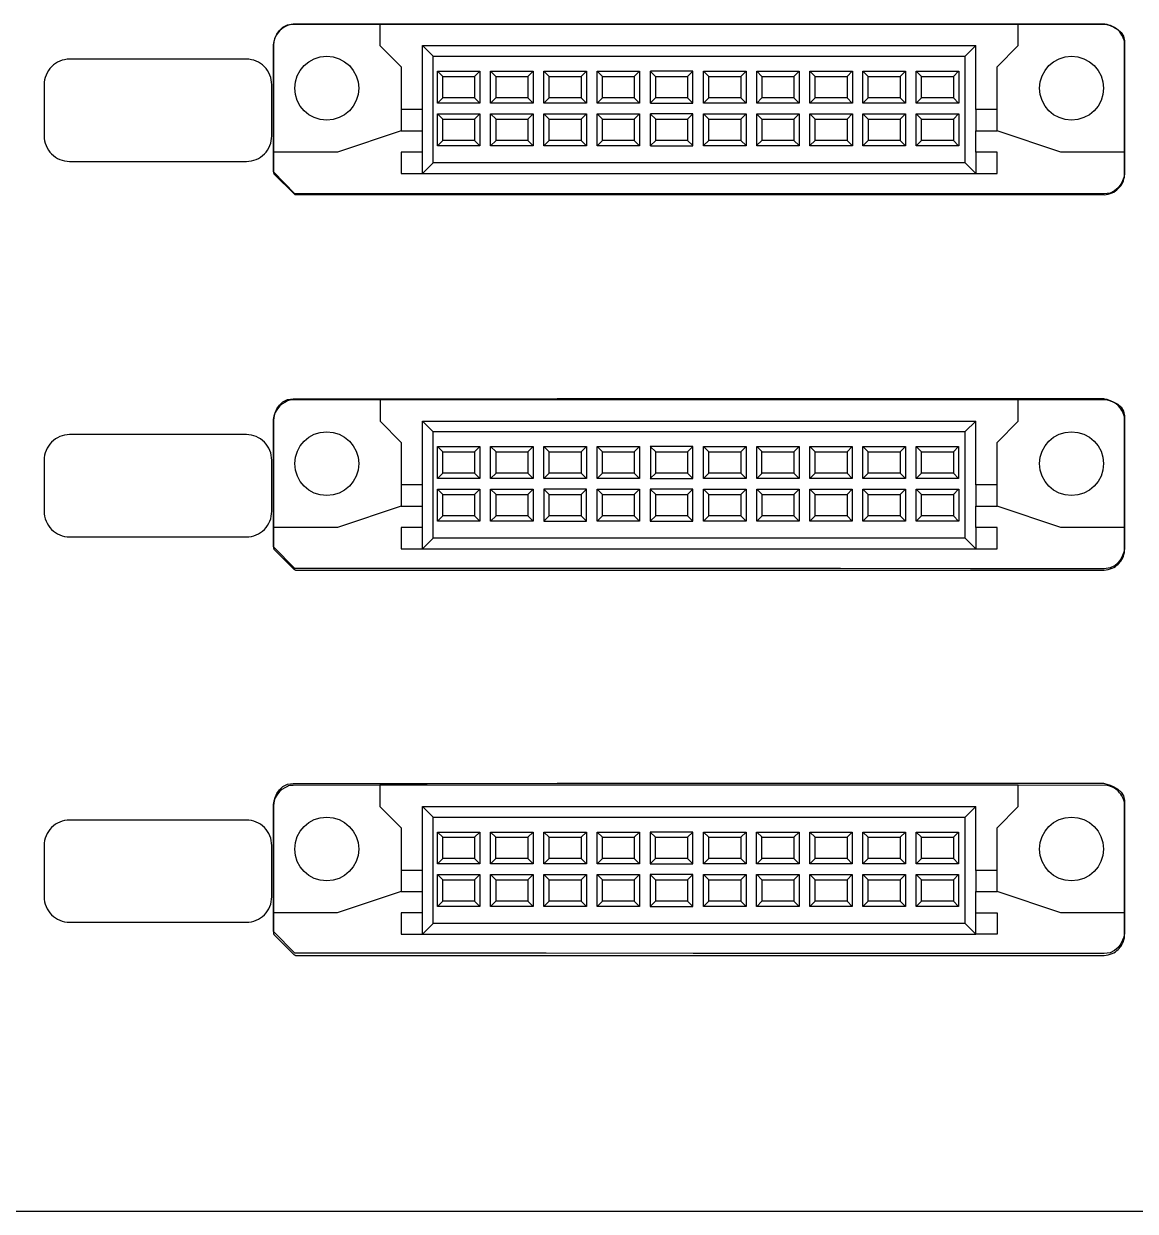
# Model space of a CAD drawing. Header units: metres. Extents: x 0 to 595, y 0 to 842.
# Drawn here: x 250.8 to 302, y 447.9 to 502.6 of the extents above; entities that cross this region are included whole.
import ezdxf

# ---------------------------------------------------------------- set-up
doc = ezdxf.new("R2010")
doc.units = ezdxf.units.M
doc.layers.add('SCHEMATICS', color=7, linetype='Continuous')

msp = doc.modelspace()

# ---------------------------------------------------------------- linework, layer by layer
at = {"layer": 'SCHEMATICS', "color": 7}
for p, q in [((262.673, 502.38), (262.592, 502.309)), ((262.82, 502.469), (262.673, 502.38)), ((262.937, 502.528), (262.82, 502.469)), ((262.995, 502.549), (262.937, 502.528)), ((263.061, 502.567), (262.995, 502.549)), ((263.199, 502.579), (263.061, 502.567)), ((267.203, 502.585), (263.199, 502.579)), ((267.203, 502.585), (267.203, 501.608)), ((296.615, 502.584), (267.203, 502.584)), ((300.704, 502.575), (296.614, 502.584)), ((296.615, 501.608), (296.615, 502.584)), ((300.786, 502.554), (300.704, 502.575)), ((300.87, 502.53), (300.786, 502.554)), ((300.95, 502.496), (300.87, 502.53)), ((301.044, 502.446), (300.95, 502.496)), ((301.133, 502.388), (301.044, 502.446)), ((301.215, 502.317), (301.133, 502.388)), ((262.308, 501.781), (262.296, 501.632)), ((262.347, 501.922), (262.308, 501.781)), ((262.377, 502.004), (262.347, 501.922)), ((262.422, 502.084), (262.377, 502.004)), ((262.521, 502.226), (262.422, 502.084)), ((262.592, 502.309), (262.521, 502.226)), ((301.287, 502.241), (301.215, 502.317)), ((301.344, 502.17), (301.287, 502.241)), ((301.389, 502.094), (301.344, 502.17)), ((301.451, 501.968), (301.389, 502.094)), ((301.491, 501.854), (301.451, 501.968)), ((301.505, 501.792), (301.491, 501.854)), ((301.512, 501.731), (301.505, 501.792)), ((262.296, 501.632), (262.296, 496.702)), ((262.301, 495.786), (262.301, 501.663)), ((267.203, 501.608), (268.18, 500.627)), ((269.162, 498.662), (269.162, 501.607)), ((269.654, 501.115), (269.162, 501.607)), ((269.163, 501.607), (294.655, 501.607)), ((294.165, 501.115), (294.656, 501.607)), ((294.655, 498.662), (294.655, 501.607)), ((295.635, 500.627), (296.615, 501.608)), ((301.515, 496.701), (301.512, 501.731)), ((261.044, 500.983), (252.902, 500.983)), ((269.654, 496.21), (269.654, 501.115)), ((269.655, 501.115), (294.165, 501.115)), ((294.165, 496.21), (294.165, 501.115)), ((268.18, 500.627), (268.18, 498.664)), ((270.092, 500.186), (269.846, 500.429)), ((270.094, 500.184), (271.564, 500.184)), ((270.094, 499.203), (270.094, 500.184)), ((271.562, 500.186), (271.808, 500.429)), ((271.564, 500.184), (271.564, 499.203)), ((272.547, 500.186), (272.298, 500.429)), ((272.549, 500.184), (274.015, 500.184)), ((272.549, 499.203), (272.549, 500.184)), ((274.013, 500.186), (274.262, 500.429)), ((274.015, 500.184), (274.015, 499.203)), ((274.997, 500.186), (274.752, 500.429)), ((274.999, 500.184), (276.469, 500.184)), ((274.999, 499.203), (274.999, 500.184)), ((276.467, 500.186), (276.712, 500.429)), ((276.469, 500.184), (276.469, 499.203)), ((277.448, 500.186), (277.205, 500.429)), ((277.45, 500.184), (278.92, 500.184)), ((277.45, 499.203), (277.45, 500.184)), ((278.918, 500.186), (279.164, 500.429)), ((278.92, 500.184), (278.92, 499.203)), ((279.904, 500.186), (279.656, 500.429)), ((279.659, 500.427), (279.659, 498.957)), ((281.622, 500.427), (279.66, 500.427)), ((279.906, 500.184), (281.375, 500.184)), ((279.906, 499.203), (279.906, 500.184)), ((281.372, 500.188), (281.618, 500.431)), ((281.375, 500.184), (281.375, 499.203)), ((281.622, 498.957), (281.622, 500.427)), ((282.351, 500.188), (282.109, 500.431)), ((282.352, 500.184), (283.827, 500.184)), ((282.352, 499.203), (282.352, 500.184)), ((283.825, 500.188), (284.071, 500.431)), ((283.827, 500.184), (283.827, 499.203)), ((284.805, 500.188), (284.56, 500.431)), ((284.806, 500.184), (286.27, 500.184)), ((284.806, 499.203), (284.806, 500.184)), ((286.269, 500.188), (286.518, 500.431)), ((286.27, 500.184), (286.27, 499.203)), ((287.254, 500.188), (287.006, 500.431)), ((287.254, 500.184), (288.726, 500.184)), ((287.254, 499.203), (287.254, 500.184)), ((288.725, 500.188), (288.965, 500.431)), ((288.726, 500.184), (288.726, 499.203)), ((289.702, 500.185), (289.456, 500.428)), ((289.702, 500.184), (291.169, 500.184)), ((289.702, 499.203), (289.702, 500.184)), ((291.169, 500.185), (291.415, 500.428)), ((291.169, 500.184), (291.169, 499.203)), ((292.15, 500.184), (291.905, 500.427)), ((292.15, 500.184), (293.623, 500.184)), ((292.15, 499.203), (292.15, 500.184)), ((293.623, 500.184), (293.866, 500.427)), ((293.623, 500.184), (293.623, 499.203)), ((295.635, 498.663), (295.635, 500.627)), ((251.726, 499.806), (251.726, 497.451)), ((262.217, 497.451), (262.217, 499.806)), ((269.846, 498.959), (270.092, 499.205)), ((271.564, 499.203), (270.094, 499.203)), ((271.562, 499.205), (271.808, 498.959)), ((272.298, 498.959), (272.547, 499.205)), ((274.015, 499.203), (272.549, 499.203)), ((274.013, 499.205), (274.262, 498.959)), ((274.752, 498.959), (274.997, 499.205)), ((276.469, 499.203), (274.999, 499.203)), ((276.467, 499.205), (276.712, 498.959)), ((277.205, 498.959), (277.448, 499.205)), ((278.92, 499.203), (277.45, 499.203)), ((278.918, 499.205), (279.164, 498.959)), ((279.656, 498.959), (279.904, 499.205)), ((281.375, 499.203), (279.906, 499.203)), ((281.372, 499.207), (281.618, 498.961)), ((282.109, 498.961), (282.351, 499.207)), ((283.827, 499.203), (282.352, 499.203)), ((283.825, 499.207), (284.071, 498.961)), ((284.56, 498.961), (284.805, 499.207)), ((286.27, 499.203), (284.806, 499.203)), ((286.269, 499.207), (286.518, 498.961)), ((287.006, 498.961), (287.254, 499.207)), ((288.726, 499.203), (287.254, 499.203)), ((288.725, 499.207), (288.965, 498.961)), ((289.456, 498.958), (289.702, 499.204)), ((291.169, 499.203), (289.702, 499.203)), ((291.169, 499.204), (291.415, 498.958)), ((291.905, 498.957), (292.15, 499.203)), ((293.623, 499.203), (292.15, 499.203)), ((293.623, 499.203), (293.866, 498.957)), ((279.66, 498.957), (281.622, 498.957)), ((270.092, 498.222), (269.846, 498.468)), ((270.094, 498.22), (271.564, 498.22)), ((270.094, 497.239), (270.094, 498.22)), ((271.563, 498.221), (271.809, 498.467)), ((271.564, 498.22), (271.564, 497.239)), ((272.549, 498.221), (272.3, 498.467)), ((272.55, 498.22), (274.016, 498.22)), ((272.55, 497.239), (272.55, 498.22)), ((274.015, 498.221), (274.264, 498.467)), ((274.016, 498.22), (274.016, 497.239)), ((274.999, 498.221), (274.754, 498.467)), ((275, 498.22), (276.47, 498.22)), ((275, 497.239), (275, 498.22)), ((276.469, 498.221), (276.714, 498.467)), ((276.47, 498.22), (276.47, 497.239)), ((277.45, 498.221), (277.207, 498.467)), ((277.451, 498.22), (278.921, 498.22)), ((277.451, 497.239), (277.451, 498.22)), ((278.92, 498.221), (279.166, 498.467)), ((278.921, 498.22), (278.921, 497.239)), ((279.906, 498.221), (279.658, 498.467)), ((279.658, 498.466), (279.658, 496.996)), ((281.622, 498.466), (279.66, 498.466)), ((279.906, 498.22), (281.375, 498.22)), ((279.907, 497.239), (279.907, 498.22)), ((281.372, 498.224), (281.618, 498.47)), ((281.375, 498.22), (281.375, 497.239)), ((281.622, 496.996), (281.622, 498.466)), ((282.35, 498.224), (282.108, 498.47)), ((282.353, 498.22), (283.828, 498.22)), ((282.353, 497.239), (282.353, 498.22)), ((283.824, 498.224), (284.07, 498.47)), ((283.828, 498.22), (283.828, 497.239)), ((284.804, 498.224), (284.559, 498.47)), ((284.808, 498.22), (286.272, 498.22)), ((284.808, 497.239), (284.808, 498.22)), ((286.268, 498.224), (286.517, 498.47)), ((286.272, 498.22), (286.272, 497.239)), ((287.252, 498.224), (287.004, 498.47)), ((287.256, 498.22), (288.728, 498.22)), ((287.256, 497.239), (287.256, 498.22)), ((288.723, 498.224), (288.963, 498.47)), ((288.728, 498.22), (288.728, 497.239)), ((289.702, 498.221), (289.456, 498.467)), ((289.705, 498.22), (291.172, 498.22)), ((289.705, 497.239), (289.705, 498.22)), ((291.169, 498.221), (291.415, 498.467)), ((291.172, 498.22), (291.172, 497.239)), ((292.15, 498.221), (291.905, 498.467)), ((292.153, 498.22), (293.626, 498.22)), ((292.153, 497.239), (292.153, 498.22)), ((293.623, 498.221), (293.866, 498.467)), ((293.626, 498.22), (293.626, 497.239)), ((268.18, 497.683), (265.238, 496.702)), ((269.162, 496.7), (269.162, 497.681)), ((294.655, 496.7), (294.655, 497.681)), ((298.578, 496.701), (295.635, 497.682)), ((269.846, 496.998), (270.092, 497.241)), ((271.564, 497.239), (270.094, 497.239)), ((271.563, 497.24), (271.809, 496.997)), ((272.3, 496.997), (272.549, 497.24)), ((274.016, 497.239), (272.55, 497.239)), ((274.015, 497.24), (274.264, 496.997)), ((274.754, 496.997), (274.999, 497.24)), ((276.47, 497.239), (275, 497.239)), ((276.469, 497.24), (276.714, 496.997)), ((277.207, 496.997), (277.45, 497.24)), ((278.921, 497.239), (277.451, 497.239)), ((278.92, 497.24), (279.166, 496.997)), ((279.658, 496.997), (279.906, 497.24)), ((279.66, 496.996), (281.622, 496.996)), ((281.375, 497.239), (279.906, 497.239)), ((281.372, 497.243), (281.618, 497)), ((282.108, 497), (282.35, 497.243)), ((283.828, 497.239), (282.353, 497.239)), ((283.824, 497.243), (284.07, 497)), ((284.559, 497), (284.804, 497.243)), ((286.272, 497.239), (284.808, 497.239)), ((286.268, 497.243), (286.517, 497)), ((287.004, 497), (287.252, 497.243)), ((288.728, 497.239), (287.256, 497.239)), ((288.723, 497.243), (288.963, 497)), ((289.456, 496.997), (289.702, 497.24)), ((291.172, 497.239), (289.705, 497.239)), ((291.169, 497.24), (291.415, 496.997)), ((291.905, 496.997), (292.15, 497.24)), ((293.626, 497.239), (292.153, 497.239)), ((293.623, 497.24), (293.866, 496.997)), ((265.238, 496.702), (262.297, 496.702)), ((262.297, 496.702), (262.3, 495.758)), ((301.515, 496.701), (298.578, 496.701)), ((301.512, 495.64), (301.515, 496.701)), ((252.902, 496.273), (261.044, 496.273)), ((262.3, 495.758), (262.303, 495.737)), ((263.275, 494.784), (262.301, 495.786)), ((269.654, 496.21), (269.162, 495.721)), ((294.165, 496.21), (269.655, 496.21)), ((294.165, 496.21), (294.656, 495.721)), ((262.303, 495.737), (262.306, 495.728)), ((262.306, 495.728), (262.306, 495.722)), ((262.306, 495.722), (262.316, 495.706)), ((262.316, 495.706), (262.354, 495.661)), ((262.353, 495.66), (263.229, 494.787)), ((269.163, 495.721), (294.655, 495.721)), ((301.34, 495.148), (301.385, 495.223)), ((301.385, 495.223), (301.425, 495.297)), ((301.425, 495.297), (301.46, 495.379)), ((301.46, 495.379), (301.485, 495.463)), ((301.485, 495.463), (301.505, 495.549)), ((301.505, 495.549), (301.512, 495.64)), ((263.229, 494.787), (263.259, 494.767)), ((263.259, 494.767), (263.274, 494.755)), ((263.274, 494.755), (263.292, 494.749)), ((263.292, 494.749), (263.31, 494.743)), ((263.31, 494.743), (263.328, 494.743)), ((263.328, 494.743), (300.569, 494.74)), ((300.569, 494.74), (300.762, 494.767)), ((300.762, 494.767), (300.851, 494.79)), ((300.851, 494.79), (300.941, 494.826)), ((300.941, 494.826), (301.016, 494.863)), ((301.016, 494.863), (301.091, 494.91)), ((301.091, 494.91), (301.163, 494.962)), ((301.163, 494.962), (301.224, 495.019)), ((301.224, 495.019), (301.34, 495.148)), ((262.522, 484.931), (262.423, 484.781)), ((262.593, 485.01), (262.522, 484.931)), ((262.674, 485.081), (262.593, 485.01)), ((262.821, 485.171), (262.674, 485.081)), ((262.938, 485.233), (262.821, 485.171)), ((262.996, 485.25), (262.938, 485.233)), ((263.062, 485.266), (262.996, 485.25)), ((263.2, 485.279), (263.062, 485.266)), ((267.204, 485.288), (263.2, 485.279)), ((296.615, 485.288), (267.203, 485.288)), ((267.204, 485.288), (267.204, 484.307)), ((300.704, 485.273), (296.614, 485.288)), ((296.615, 484.307), (296.615, 485.288)), ((300.786, 485.253), (300.704, 485.273)), ((300.87, 485.232), (300.786, 485.253)), ((300.95, 485.201), (300.87, 485.232)), ((301.044, 485.145), (300.95, 485.201)), ((301.133, 485.088), (301.044, 485.145)), ((301.215, 485.019), (301.133, 485.088)), ((301.287, 484.94), (301.215, 485.019)), ((301.344, 484.869), (301.287, 484.94)), ((301.389, 484.796), (301.344, 484.869)), ((262.309, 484.479), (262.297, 484.335)), ((262.297, 484.335), (262.297, 479.399)), ((262.301, 478.52), (262.301, 484.394)), ((262.348, 484.62), (262.309, 484.479)), ((262.378, 484.703), (262.348, 484.62)), ((262.423, 484.781), (262.378, 484.703)), ((267.204, 484.307), (268.181, 483.326)), ((269.162, 484.309), (294.654, 484.309)), ((269.163, 481.363), (269.163, 484.308)), ((269.655, 483.819), (269.163, 484.308)), ((294.164, 483.82), (294.655, 484.309)), ((294.654, 481.364), (294.654, 484.309)), ((295.635, 483.326), (296.615, 484.307)), ((301.451, 484.667), (301.389, 484.796)), ((301.491, 484.55), (301.451, 484.667)), ((301.505, 484.494), (301.491, 484.55)), ((301.512, 484.43), (301.505, 484.494)), ((301.515, 479.399), (301.512, 484.43)), ((269.654, 483.82), (294.164, 483.82)), ((269.655, 478.911), (269.655, 483.819)), ((294.164, 478.912), (294.164, 483.82)), ((261.044, 483.683), (252.902, 483.683)), ((268.181, 483.326), (268.181, 481.362)), ((295.635, 481.362), (295.635, 483.326)), ((270.094, 482.887), (269.848, 483.13)), ((270.095, 482.887), (271.565, 482.887)), ((270.095, 481.901), (270.095, 482.887)), ((271.564, 482.887), (271.81, 483.13)), ((271.565, 482.887), (271.565, 481.901)), ((272.549, 482.887), (272.3, 483.13)), ((272.55, 482.887), (274.016, 482.887)), ((272.55, 481.901), (272.55, 482.887)), ((274.015, 482.887), (274.264, 483.13)), ((274.016, 482.887), (274.016, 481.901)), ((274.999, 482.887), (274.754, 483.13)), ((275, 482.887), (276.47, 482.887)), ((275, 481.901), (275, 482.887)), ((276.469, 482.887), (276.714, 483.13)), ((276.47, 482.887), (276.47, 481.901)), ((277.45, 482.887), (277.207, 483.13)), ((277.451, 482.887), (278.921, 482.887)), ((277.451, 481.901), (277.451, 482.887)), ((278.92, 482.887), (279.166, 483.13)), ((278.921, 482.887), (278.921, 481.901)), ((279.906, 482.887), (279.658, 483.13)), ((281.621, 483.132), (279.659, 483.132)), ((279.66, 483.131), (279.66, 481.656)), ((279.905, 482.888), (281.374, 482.888)), ((279.907, 481.901), (279.907, 482.887)), ((281.374, 482.886), (281.62, 483.129)), ((281.374, 482.888), (281.374, 481.902)), ((281.621, 481.657), (281.621, 483.132)), ((282.353, 482.886), (282.111, 483.129)), ((282.351, 482.888), (283.826, 482.888)), ((282.351, 481.902), (282.351, 482.888)), ((283.826, 482.888), (283.826, 481.902)), ((283.827, 482.886), (284.073, 483.129)), ((284.807, 482.886), (284.562, 483.129)), ((284.805, 481.902), (284.805, 482.888)), ((284.806, 482.886), (286.27, 482.886)), ((286.269, 482.888), (286.269, 481.902)), ((286.271, 482.886), (286.52, 483.129)), ((287.256, 482.886), (287.008, 483.129)), ((287.254, 482.886), (288.726, 482.886)), ((287.254, 481.9), (287.254, 482.886)), ((288.726, 482.886), (288.726, 481.9)), ((288.727, 482.886), (288.967, 483.129)), ((289.702, 482.886), (289.456, 483.129)), ((289.702, 482.886), (291.169, 482.886)), ((289.702, 481.9), (289.702, 482.886)), ((291.169, 482.886), (291.415, 483.129)), ((291.169, 482.886), (291.169, 481.9)), ((292.15, 482.886), (291.905, 483.129)), ((292.15, 482.886), (293.623, 482.886)), ((292.15, 481.9), (292.15, 482.886)), ((293.623, 482.886), (293.866, 483.129)), ((293.623, 482.886), (293.623, 481.9)), ((251.726, 482.505), (251.726, 480.15)), ((262.217, 480.15), (262.217, 482.505)), ((269.848, 481.655), (270.094, 481.901)), ((271.565, 481.901), (270.095, 481.901)), ((271.564, 481.901), (271.81, 481.655)), ((272.3, 481.655), (272.549, 481.901)), ((274.016, 481.901), (272.55, 481.901)), ((274.015, 481.901), (274.264, 481.655)), ((274.754, 481.655), (274.999, 481.901)), ((276.47, 481.901), (275, 481.901)), ((276.469, 481.901), (276.714, 481.655)), ((277.207, 481.655), (277.45, 481.901)), ((278.921, 481.901), (277.451, 481.901)), ((278.92, 481.901), (279.166, 481.655)), ((279.658, 481.655), (279.906, 481.901)), ((279.659, 481.657), (281.621, 481.657)), ((281.374, 481.902), (279.905, 481.902)), ((281.374, 481.9), (281.62, 481.654)), ((282.111, 481.654), (282.353, 481.9)), ((283.826, 481.902), (282.351, 481.902)), ((283.827, 481.9), (284.073, 481.654)), ((284.562, 481.654), (284.807, 481.9)), ((286.269, 481.902), (284.805, 481.902)), ((286.271, 481.9), (286.52, 481.654)), ((287.008, 481.654), (287.256, 481.9)), ((288.726, 481.9), (287.254, 481.9)), ((288.727, 481.9), (288.967, 481.654)), ((289.456, 481.654), (289.702, 481.9)), ((291.169, 481.9), (289.702, 481.9)), ((291.169, 481.9), (291.415, 481.654)), ((291.905, 481.654), (292.15, 481.9)), ((293.623, 481.9), (292.15, 481.9)), ((293.623, 481.9), (293.866, 481.654)), ((270.094, 480.923), (269.848, 481.169)), ((271.564, 480.923), (271.81, 481.169)), ((272.55, 480.923), (272.301, 481.169)), ((274.016, 480.923), (274.265, 481.169)), ((275, 480.923), (274.755, 481.169)), ((276.715, 481.17), (274.756, 481.17)), ((274.756, 481.17), (274.756, 479.7)), ((276.47, 480.923), (276.715, 481.169)), ((276.715, 479.7), (276.715, 481.17)), ((277.451, 480.923), (277.208, 481.169)), ((278.921, 480.923), (279.167, 481.169)), ((279.656, 481.17), (279.656, 479.7)), ((281.621, 481.171), (279.659, 481.171)), ((279.907, 480.923), (279.659, 481.169)), ((281.374, 480.922), (281.62, 481.168)), ((281.621, 479.701), (281.621, 481.171)), ((282.352, 480.922), (282.11, 481.168)), ((283.826, 480.922), (284.072, 481.168)), ((284.806, 480.922), (284.561, 481.168)), ((286.27, 480.922), (286.519, 481.168)), ((287.254, 480.922), (287.006, 481.168)), ((288.725, 480.922), (288.965, 481.168)), ((289.702, 480.922), (289.456, 481.168)), ((291.169, 480.922), (291.415, 481.168)), ((292.15, 480.922), (291.905, 481.168)), ((293.623, 480.922), (293.866, 481.168)), ((270.095, 480.923), (271.565, 480.923)), ((270.095, 479.942), (270.095, 480.923)), ((271.565, 480.923), (271.565, 479.942)), ((272.551, 480.923), (274.017, 480.923)), ((272.551, 479.942), (272.551, 480.923)), ((274.017, 480.923), (274.017, 479.942)), ((275.001, 480.923), (276.471, 480.923)), ((275.001, 479.942), (275.001, 480.923)), ((276.471, 480.923), (276.471, 479.942)), ((277.452, 480.923), (278.922, 480.923)), ((277.452, 479.942), (277.452, 480.923)), ((278.922, 480.923), (278.922, 479.942)), ((279.905, 480.924), (281.374, 480.924)), ((279.908, 479.942), (279.908, 480.923)), ((281.374, 480.924), (281.374, 479.943)), ((282.352, 480.924), (283.827, 480.924)), ((282.352, 479.943), (282.352, 480.924)), ((283.827, 480.924), (283.827, 479.943)), ((284.807, 480.924), (286.271, 480.924)), ((284.807, 479.943), (284.807, 480.924)), ((286.271, 480.924), (286.271, 479.943)), ((287.255, 480.924), (288.727, 480.924)), ((287.255, 479.943), (287.255, 480.924)), ((288.727, 480.924), (288.727, 479.943)), ((289.704, 480.924), (291.171, 480.924)), ((289.704, 479.943), (289.704, 480.924)), ((291.171, 480.924), (291.171, 479.943)), ((292.152, 480.924), (293.625, 480.924)), ((292.152, 479.943), (292.152, 480.924)), ((293.625, 480.924), (293.625, 479.943)), ((268.181, 480.384), (265.239, 479.398)), ((269.163, 479.399), (269.163, 480.385)), ((269.848, 479.699), (270.094, 479.942)), ((271.565, 479.942), (270.095, 479.942)), ((271.564, 479.942), (271.81, 479.699)), ((272.301, 479.699), (272.55, 479.942)), ((274.017, 479.942), (272.551, 479.942)), ((274.016, 479.942), (274.265, 479.699)), ((274.755, 479.699), (275, 479.942)), ((276.471, 479.942), (275.001, 479.942)), ((276.47, 479.942), (276.715, 479.699)), ((277.208, 479.699), (277.451, 479.942)), ((278.922, 479.942), (277.452, 479.942)), ((278.921, 479.942), (279.167, 479.699)), ((279.659, 479.699), (279.907, 479.942)), ((281.374, 479.943), (279.905, 479.943)), ((281.374, 479.941), (281.62, 479.698)), ((282.11, 479.698), (282.352, 479.941)), ((283.827, 479.943), (282.352, 479.943)), ((283.826, 479.941), (284.072, 479.698)), ((284.561, 479.698), (284.806, 479.941)), ((286.271, 479.943), (284.807, 479.943)), ((286.27, 479.941), (286.519, 479.698)), ((287.006, 479.698), (287.254, 479.941)), ((288.727, 479.943), (287.255, 479.943)), ((288.725, 479.941), (288.965, 479.698)), ((289.456, 479.698), (289.702, 479.941)), ((291.171, 479.943), (289.704, 479.943)), ((291.169, 479.941), (291.415, 479.698)), ((291.905, 479.698), (292.15, 479.941)), ((293.625, 479.943), (292.152, 479.943)), ((293.623, 479.941), (293.866, 479.698)), ((294.654, 479.4), (294.654, 480.386)), ((298.578, 479.398), (295.635, 480.384)), ((265.239, 479.398), (262.298, 479.398)), ((262.298, 479.398), (262.301, 478.456)), ((274.753, 479.7), (276.712, 479.7)), ((279.659, 479.701), (281.621, 479.701)), ((301.515, 479.398), (298.578, 479.398)), ((301.512, 478.338), (301.515, 479.399)), ((252.902, 478.974), (261.044, 478.974)), ((269.655, 478.911), (269.163, 478.419)), ((294.164, 478.912), (269.654, 478.912)), ((294.164, 478.912), (294.655, 478.42)), ((263.275, 477.521), (262.301, 478.52)), ((262.301, 478.456), (262.304, 478.441)), ((262.304, 478.441), (262.307, 478.432)), ((262.307, 478.432), (262.307, 478.42)), ((262.307, 478.42), (262.317, 478.405)), ((262.317, 478.405), (262.355, 478.362)), ((262.353, 478.362), (263.229, 477.489)), ((269.162, 478.42), (294.654, 478.42)), ((301.485, 478.165), (301.505, 478.251)), ((301.505, 478.251), (301.512, 478.338)), ((301.163, 477.661), (301.224, 477.72)), ((301.224, 477.72), (301.34, 477.852)), ((301.34, 477.852), (301.385, 477.925)), ((301.385, 477.925), (301.425, 477.999)), ((301.425, 477.999), (301.46, 478.085)), ((301.46, 478.085), (301.485, 478.165)), ((263.229, 477.489), (263.259, 477.465)), ((263.259, 477.465), (263.274, 477.457)), ((263.274, 477.457), (263.292, 477.451)), ((263.292, 477.451), (263.31, 477.445)), ((263.31, 477.445), (263.328, 477.442)), ((263.328, 477.442), (300.569, 477.439)), ((300.569, 477.439), (300.762, 477.465)), ((300.762, 477.465), (300.851, 477.492)), ((300.851, 477.492), (300.941, 477.526)), ((300.941, 477.526), (301.016, 477.565)), ((301.016, 477.565), (301.091, 477.609)), ((301.091, 477.609), (301.163, 477.661)), ((262.672, 467.324), (262.591, 467.254)), ((262.819, 467.414), (262.672, 467.324)), ((262.936, 467.472), (262.819, 467.414)), ((262.994, 467.494), (262.936, 467.472)), ((263.06, 467.511), (262.994, 467.494)), ((263.198, 467.522), (263.06, 467.511)), ((267.202, 467.531), (263.198, 467.522)), ((296.614, 467.532), (267.202, 467.532)), ((267.202, 467.531), (267.202, 466.55)), ((300.703, 467.518), (296.613, 467.532)), ((296.614, 466.551), (296.614, 467.532)), ((300.785, 467.497), (300.703, 467.518)), ((300.869, 467.473), (300.785, 467.497)), ((300.949, 467.442), (300.869, 467.473)), ((301.043, 467.389), (300.949, 467.442)), ((301.132, 467.331), (301.043, 467.389)), ((301.214, 467.263), (301.132, 467.331)), ((262.346, 466.864), (262.307, 466.719)), ((262.376, 466.946), (262.346, 466.864)), ((262.421, 467.024), (262.376, 466.946)), ((262.52, 467.174), (262.421, 467.024)), ((262.591, 467.254), (262.52, 467.174)), ((301.286, 467.184), (301.214, 467.263)), ((301.343, 467.11), (301.286, 467.184)), ((301.388, 467.04), (301.343, 467.11)), ((301.45, 466.911), (301.388, 467.04)), ((301.49, 466.794), (301.45, 466.911)), ((301.504, 466.735), (301.49, 466.794)), ((262.307, 466.719), (262.295, 466.577)), ((262.295, 466.577), (262.295, 461.646)), ((262.301, 460.79), (262.301, 466.664)), ((267.202, 466.55), (268.179, 465.566)), ((269.159, 466.551), (294.651, 466.551)), ((269.161, 463.605), (269.161, 466.55)), ((269.653, 466.058), (269.161, 466.55)), ((294.161, 466.059), (294.652, 466.551)), ((294.654, 463.605), (294.654, 466.55)), ((295.634, 465.567), (296.614, 466.551)), ((301.511, 466.677), (301.504, 466.735)), ((301.514, 461.647), (301.511, 466.677)), ((261.044, 465.922), (252.902, 465.922)), ((269.651, 466.059), (294.161, 466.059)), ((269.653, 461.153), (269.653, 466.058)), ((294.161, 461.154), (294.161, 466.059)), ((268.179, 465.566), (268.179, 463.605)), ((270.092, 465.127), (269.846, 465.37)), ((270.093, 465.127), (271.563, 465.127)), ((270.093, 464.147), (270.093, 465.127)), ((271.562, 465.127), (271.808, 465.37)), ((271.563, 465.127), (271.563, 464.147)), ((272.547, 465.127), (272.298, 465.37)), ((272.548, 465.127), (274.014, 465.127)), ((272.548, 464.147), (272.548, 465.127)), ((274.013, 465.127), (274.262, 465.37)), ((274.014, 465.127), (274.014, 464.147)), ((274.997, 465.127), (274.752, 465.37)), ((274.998, 465.127), (276.468, 465.127)), ((274.998, 464.147), (274.998, 465.127)), ((276.467, 465.127), (276.712, 465.37)), ((276.468, 465.127), (276.468, 464.147)), ((277.448, 465.127), (277.205, 465.37)), ((277.449, 465.127), (278.919, 465.127)), ((277.449, 464.147), (277.449, 465.127)), ((278.918, 465.127), (279.164, 465.37)), ((278.919, 465.127), (278.919, 464.147)), ((281.618, 465.371), (279.656, 465.371)), ((279.904, 465.127), (279.656, 465.37)), ((279.658, 465.37), (279.658, 463.901)), ((279.905, 465.127), (281.374, 465.127)), ((279.905, 464.147), (279.905, 465.127)), ((281.373, 465.128), (281.619, 465.371)), ((281.374, 465.127), (281.374, 464.147)), ((281.618, 463.902), (281.618, 465.371)), ((282.352, 465.128), (282.11, 465.371)), ((282.351, 465.127), (283.826, 465.127)), ((282.351, 464.147), (282.351, 465.127)), ((283.826, 465.128), (284.072, 465.371)), ((283.826, 465.127), (283.826, 464.147)), ((284.806, 465.128), (284.561, 465.371)), ((284.805, 465.127), (286.269, 465.127)), ((284.805, 464.147), (284.805, 465.127)), ((286.269, 465.127), (286.269, 464.147)), ((286.27, 465.128), (286.519, 465.371)), ((287.255, 465.128), (287.007, 465.371)), ((287.253, 465.127), (288.725, 465.127)), ((287.253, 464.147), (287.253, 465.127)), ((288.725, 465.127), (288.725, 464.147)), ((288.726, 465.128), (288.966, 465.371)), ((289.701, 465.128), (289.455, 465.371)), ((289.701, 465.127), (291.168, 465.127)), ((289.701, 464.147), (289.701, 465.127)), ((291.168, 465.128), (291.414, 465.371)), ((291.168, 465.127), (291.168, 464.147)), ((292.149, 465.127), (291.904, 465.37)), ((292.149, 465.127), (293.622, 465.127)), ((292.149, 464.147), (292.149, 465.127)), ((293.622, 465.127), (293.865, 465.37)), ((293.622, 465.127), (293.622, 464.147)), ((295.634, 463.606), (295.634, 465.567)), ((251.726, 464.747), (251.726, 462.392)), ((262.217, 462.392), (262.217, 464.747)), ((269.846, 463.901), (270.092, 464.147)), ((271.563, 464.147), (270.093, 464.147)), ((271.562, 464.147), (271.808, 463.901)), ((272.298, 463.901), (272.547, 464.147)), ((274.014, 464.147), (272.548, 464.147)), ((274.013, 464.147), (274.262, 463.901)), ((274.752, 463.901), (274.997, 464.147)), ((276.468, 464.147), (274.998, 464.147)), ((276.467, 464.147), (276.712, 463.901)), ((277.205, 463.901), (277.448, 464.147)), ((278.919, 464.147), (277.449, 464.147)), ((278.918, 464.147), (279.164, 463.901)), ((279.656, 463.901), (279.904, 464.147)), ((281.374, 464.147), (279.905, 464.147)), ((281.373, 464.148), (281.619, 463.902)), ((282.11, 463.902), (282.352, 464.148)), ((283.826, 464.147), (282.351, 464.147)), ((283.826, 464.148), (284.072, 463.902)), ((284.561, 463.902), (284.806, 464.148)), ((286.269, 464.147), (284.805, 464.147)), ((286.27, 464.148), (286.519, 463.902)), ((287.007, 463.902), (287.255, 464.148)), ((288.725, 464.147), (287.253, 464.147)), ((288.726, 464.148), (288.966, 463.902)), ((289.455, 463.902), (289.701, 464.148)), ((291.168, 464.147), (289.701, 464.147)), ((291.168, 464.148), (291.414, 463.902)), ((291.904, 463.901), (292.149, 464.147)), ((293.622, 464.147), (292.149, 464.147)), ((293.622, 464.147), (293.865, 463.901)), ((279.656, 463.902), (281.618, 463.902)), ((270.092, 463.166), (269.846, 463.412)), ((270.093, 463.166), (271.563, 463.166)), ((270.093, 462.185), (270.093, 463.166)), ((271.562, 463.166), (271.808, 463.412)), ((271.563, 463.166), (271.563, 462.185)), ((272.548, 463.166), (272.299, 463.412)), ((272.549, 463.166), (274.015, 463.166)), ((272.549, 462.185), (272.549, 463.166)), ((274.014, 463.166), (274.263, 463.412)), ((274.015, 463.166), (274.015, 462.185)), ((274.998, 463.166), (274.753, 463.412)), ((274.999, 463.166), (276.469, 463.166)), ((274.999, 462.185), (274.999, 463.166)), ((276.468, 463.166), (276.713, 463.412)), ((276.469, 463.166), (276.469, 462.185)), ((277.449, 463.166), (277.206, 463.412)), ((277.45, 463.166), (278.92, 463.166)), ((277.45, 462.185), (277.45, 463.166)), ((278.919, 463.166), (279.165, 463.412)), ((278.92, 463.166), (278.92, 462.185)), ((281.618, 463.413), (279.656, 463.413)), ((279.905, 463.166), (279.657, 463.412)), ((279.657, 463.412), (279.657, 461.939)), ((279.905, 463.166), (281.374, 463.166)), ((279.906, 462.185), (279.906, 463.166)), ((281.373, 463.167), (281.619, 463.413)), ((281.374, 463.166), (281.374, 462.185)), ((281.618, 461.94), (281.618, 463.413)), ((282.351, 463.167), (282.109, 463.413)), ((282.352, 463.166), (283.827, 463.166)), ((282.352, 462.185), (282.352, 463.166)), ((283.825, 463.167), (284.071, 463.413)), ((283.827, 463.166), (283.827, 462.185)), ((284.805, 463.167), (284.56, 463.413)), ((284.807, 463.166), (286.271, 463.166)), ((284.807, 462.185), (284.807, 463.166)), ((286.269, 463.167), (286.518, 463.413)), ((286.271, 463.166), (286.271, 462.185)), ((287.253, 463.167), (287.005, 463.413)), ((287.255, 463.166), (288.727, 463.166)), ((287.255, 462.185), (287.255, 463.166)), ((288.724, 463.167), (288.964, 463.413)), ((288.727, 463.166), (288.727, 462.185)), ((289.701, 463.167), (289.455, 463.413)), ((289.704, 463.166), (291.171, 463.166)), ((289.704, 462.185), (289.704, 463.166)), ((291.168, 463.167), (291.414, 463.413)), ((291.171, 463.166), (291.171, 462.185)), ((292.149, 463.167), (291.904, 463.413)), ((292.152, 463.166), (293.625, 463.166)), ((292.152, 462.185), (292.152, 463.166)), ((293.622, 463.167), (293.865, 463.413)), ((293.625, 463.166), (293.625, 462.185)), ((268.179, 462.624), (265.237, 461.646)), ((269.161, 461.646), (269.161, 462.624)), ((294.654, 461.646), (294.654, 462.624)), ((298.577, 461.647), (295.634, 462.625)), ((269.846, 461.939), (270.092, 462.185)), ((271.563, 462.185), (270.093, 462.185)), ((271.562, 462.185), (271.808, 461.939)), ((272.299, 461.939), (272.548, 462.185)), ((274.015, 462.185), (272.549, 462.185)), ((274.014, 462.185), (274.263, 461.939)), ((274.753, 461.939), (274.998, 462.185)), ((276.469, 462.185), (274.999, 462.185)), ((276.468, 462.185), (276.713, 461.939)), ((277.206, 461.939), (277.449, 462.185)), ((278.92, 462.185), (277.45, 462.185)), ((278.919, 462.185), (279.165, 461.939)), ((279.656, 461.94), (281.618, 461.94)), ((279.657, 461.939), (279.905, 462.185)), ((281.374, 462.185), (279.905, 462.185)), ((281.373, 462.186), (281.619, 461.94)), ((282.109, 461.94), (282.351, 462.186)), ((283.827, 462.185), (282.352, 462.185)), ((283.825, 462.186), (284.071, 461.94)), ((284.56, 461.94), (284.805, 462.186)), ((286.271, 462.185), (284.807, 462.185)), ((286.269, 462.186), (286.518, 461.94)), ((287.005, 461.94), (287.253, 462.186)), ((288.727, 462.185), (287.255, 462.185)), ((288.724, 462.186), (288.964, 461.94)), ((289.455, 461.94), (289.701, 462.186)), ((291.171, 462.185), (289.704, 462.185)), ((291.168, 462.186), (291.414, 461.94)), ((291.904, 461.94), (292.149, 462.186)), ((293.625, 462.185), (292.152, 462.185)), ((293.622, 462.186), (293.865, 461.94)), ((265.237, 461.646), (262.296, 461.646)), ((262.296, 461.646), (262.299, 460.699)), ((294.654, 460.663), (294.654, 461.646)), ((294.654, 461.646), (295.637, 461.646)), ((295.637, 461.646), (295.637, 460.663)), ((301.514, 461.647), (298.577, 461.647)), ((301.511, 460.583), (301.514, 461.647)), ((252.902, 461.216), (261.044, 461.216)), ((263.275, 459.788), (262.301, 460.79)), ((269.653, 461.153), (269.161, 460.664)), ((294.161, 461.154), (269.651, 461.154)), ((294.161, 461.154), (294.652, 460.665)), ((262.299, 460.699), (262.302, 460.681)), ((262.302, 460.681), (262.305, 460.672)), ((262.305, 460.672), (262.305, 460.663)), ((262.305, 460.663), (262.315, 460.648)), ((262.315, 460.648), (262.353, 460.605)), ((262.352, 460.606), (263.228, 459.733)), ((269.159, 460.665), (294.651, 460.665)), ((295.634, 460.664), (294.651, 460.664)), ((301.384, 460.166), (301.424, 460.243)), ((301.424, 460.243), (301.459, 460.325)), ((301.459, 460.325), (301.484, 460.409)), ((301.484, 460.409), (301.504, 460.498)), ((301.504, 460.498), (301.511, 460.583)), ((263.228, 459.733), (263.258, 459.71)), ((263.258, 459.71), (263.273, 459.701)), ((263.273, 459.701), (263.291, 459.692)), ((263.291, 459.692), (263.309, 459.689)), ((263.309, 459.689), (263.327, 459.686)), ((263.327, 459.686), (300.568, 459.683)), ((300.568, 459.683), (300.761, 459.71)), ((300.761, 459.71), (300.85, 459.736)), ((300.85, 459.736), (300.94, 459.772)), ((300.94, 459.772), (301.015, 459.806)), ((301.015, 459.806), (301.09, 459.853)), ((301.09, 459.853), (301.162, 459.905)), ((301.162, 459.905), (301.223, 459.964)), ((301.223, 459.964), (301.339, 460.096)), ((301.339, 460.096), (301.384, 460.166)), ((219.973, 447.897), (397.561, 447.897))]:
    msp.add_line(p, q, dxfattribs=at)
for points in [[(262.301, 501.663), (262.307, 501.704), (262.33, 501.81), (262.376, 501.962), (262.452, 502.135), (262.566, 502.308), (262.725, 502.459), (262.934, 502.566), (263.201, 502.607)], [(263.201, 502.607), (265.034, 502.607), (269.372, 502.608), (275.367, 502.61), (282.171, 502.611), (288.939, 502.613), (294.821, 502.615), (298.972, 502.616), (300.544, 502.616)], [(300.544, 502.616), (300.585, 502.608), (300.693, 502.581), (300.846, 502.531), (301.021, 502.455), (301.197, 502.35), (301.351, 502.212), (301.462, 502.037), (301.507, 501.822)], [(301.507, 501.822), (301.509, 501.377), (301.51, 500.594), (301.511, 499.597), (301.51, 498.508), (301.509, 497.448), (301.508, 496.539), (301.507, 495.905), (301.507, 495.666)], [(252.902, 500.983), (252.785, 500.977), (252.67, 500.96), (252.559, 500.932), (252.451, 500.893), (252.347, 500.843), (252.248, 500.784), (252.155, 500.716), (252.069, 500.638)], [(261.878, 500.638), (261.791, 500.716), (261.698, 500.784), (261.599, 500.843), (261.496, 500.893), (261.387, 500.932), (261.276, 500.96), (261.161, 500.977), (261.044, 500.983)], [(263.277, 499.646), (263.307, 499.943), (263.393, 500.219), (263.528, 500.469), (263.708, 500.686), (263.926, 500.866), (264.176, 501.001), (264.452, 501.086), (264.749, 501.116)], [(264.749, 501.116), (265.045, 501.086), (265.322, 501.001), (265.572, 500.866), (265.79, 500.686), (265.97, 500.469), (266.106, 500.219), (266.192, 499.943), (266.222, 499.646)], [(297.595, 499.646), (297.625, 499.943), (297.711, 500.219), (297.847, 500.469), (298.026, 500.686), (298.244, 500.866), (298.494, 501.001), (298.771, 501.086), (299.067, 501.116)], [(299.067, 501.116), (299.364, 501.086), (299.64, 501.001), (299.891, 500.866), (300.109, 500.686), (300.29, 500.469), (300.426, 500.219), (300.512, 499.943), (300.542, 499.646)], [(252.069, 500.638), (251.991, 500.55), (251.923, 500.456), (251.864, 500.357), (251.815, 500.254), (251.777, 500.146), (251.749, 500.035), (251.732, 499.922), (251.726, 499.806)], [(262.217, 499.806), (262.211, 499.922), (262.194, 500.035), (262.167, 500.146), (262.128, 500.254), (262.08, 500.357), (262.022, 500.456), (261.955, 500.55), (261.878, 500.638)], [(271.81, 498.957), (269.848, 498.957), (269.848, 500.427), (271.81, 500.427), (271.81, 498.957)], [(274.264, 498.957), (272.3, 498.957), (272.3, 500.427), (274.264, 500.427), (274.264, 498.957)], [(276.714, 498.957), (274.755, 498.957), (274.755, 500.427), (276.714, 500.427), (276.714, 498.957)], [(279.167, 498.957), (277.208, 498.957), (277.208, 500.427), (279.167, 500.427), (279.167, 498.957)], [(284.074, 498.957), (282.112, 498.957), (282.112, 500.427), (284.074, 500.427), (284.074, 498.957)], [(286.521, 498.957), (284.563, 498.957), (284.563, 500.427), (286.521, 500.427), (286.521, 498.957)], [(288.968, 498.957), (287.009, 498.957), (287.009, 500.427), (288.968, 500.427), (288.968, 498.957)], [(291.418, 498.957), (289.459, 498.957), (289.459, 500.427), (291.418, 500.427), (291.418, 498.957)], [(293.868, 498.957), (291.907, 498.957), (291.907, 500.427), (293.868, 500.427), (293.868, 498.957)], [(264.749, 498.174), (264.452, 498.204), (264.176, 498.289), (263.926, 498.425), (263.708, 498.604), (263.528, 498.822), (263.393, 499.072), (263.307, 499.349), (263.277, 499.646)], [(266.222, 499.646), (266.192, 499.349), (266.106, 499.072), (265.97, 498.822), (265.79, 498.604), (265.572, 498.425), (265.322, 498.289), (265.045, 498.204), (264.749, 498.174)], [(299.067, 498.174), (298.771, 498.204), (298.494, 498.289), (298.244, 498.425), (298.026, 498.604), (297.847, 498.822), (297.711, 499.072), (297.625, 499.349), (297.595, 499.646)], [(300.542, 499.646), (300.512, 499.349), (300.426, 499.072), (300.29, 498.822), (300.109, 498.604), (299.891, 498.425), (299.64, 498.289), (299.364, 498.204), (299.067, 498.174)], [(269.161, 498.663), (268.18, 498.663), (268.18, 497.682), (269.161, 497.682), (269.161, 498.663)], [(294.655, 497.681), (295.638, 497.681), (295.638, 498.662), (294.655, 498.662), (294.655, 497.681)], [(271.81, 496.996), (269.848, 496.996), (269.848, 498.466), (271.81, 498.466), (271.81, 496.996)], [(274.264, 496.996), (272.3, 496.996), (272.3, 498.466), (274.264, 498.466), (274.264, 496.996)], [(276.714, 496.996), (274.755, 496.996), (274.755, 498.466), (276.714, 498.466), (276.714, 496.996)], [(279.167, 496.996), (277.208, 496.996), (277.208, 498.466), (279.167, 498.466), (279.167, 496.996)], [(284.074, 496.996), (282.112, 496.996), (282.112, 498.466), (284.074, 498.466), (284.074, 496.996)], [(286.521, 496.996), (284.563, 496.996), (284.563, 498.466), (286.521, 498.466), (286.521, 496.996)], [(288.968, 496.996), (287.009, 496.996), (287.009, 498.466), (288.968, 498.466), (288.968, 496.996)], [(291.418, 496.996), (289.459, 496.996), (289.459, 498.466), (291.418, 498.466), (291.418, 496.996)], [(293.869, 496.996), (291.908, 496.996), (291.908, 498.466), (293.869, 498.466), (293.869, 496.996)], [(251.726, 497.451), (251.732, 497.335), (251.749, 497.221), (251.777, 497.109), (251.815, 497), (251.864, 496.896), (251.923, 496.796), (251.991, 496.703), (252.069, 496.615)], [(261.878, 496.615), (261.955, 496.703), (262.022, 496.796), (262.08, 496.896), (262.128, 497), (262.167, 497.109), (262.194, 497.221), (262.211, 497.335), (262.217, 497.451)], [(252.069, 496.615), (252.155, 496.538), (252.248, 496.469), (252.347, 496.411), (252.451, 496.362), (252.559, 496.324), (252.67, 496.296), (252.785, 496.279), (252.902, 496.273)], [(261.044, 496.273), (261.161, 496.279), (261.276, 496.296), (261.387, 496.324), (261.496, 496.362), (261.599, 496.411), (261.698, 496.469), (261.791, 496.538), (261.878, 496.615)], [(269.161, 496.701), (268.18, 496.701), (268.18, 495.721), (269.161, 495.721), (269.161, 496.701)], [(294.655, 495.72), (295.638, 495.72), (295.638, 496.7), (294.655, 496.7), (294.655, 495.72)], [(301.507, 495.666), (301.499, 495.628), (301.472, 495.527), (301.42, 495.384), (301.337, 495.22), (301.217, 495.056), (301.054, 494.913), (300.842, 494.812), (300.575, 494.774)], [(300.575, 494.774), (298.744, 494.774), (294.411, 494.776), (288.424, 494.777), (281.627, 494.779), (274.867, 494.781), (268.991, 494.782), (264.845, 494.784), (263.275, 494.784)], [(262.301, 484.394), (262.307, 484.435), (262.33, 484.542), (262.376, 484.693), (262.452, 484.867), (262.566, 485.04), (262.725, 485.191), (262.934, 485.298), (263.201, 485.339)], [(263.201, 485.339), (265.034, 485.339), (269.372, 485.34), (275.367, 485.341), (282.171, 485.342), (288.939, 485.343), (294.821, 485.344), (298.972, 485.345), (300.544, 485.345)], [(300.544, 485.345), (300.585, 485.337), (300.693, 485.31), (300.846, 485.26), (301.021, 485.185), (301.197, 485.08), (301.351, 484.941), (301.462, 484.766), (301.507, 484.551)], [(301.507, 484.551), (301.509, 484.108), (301.51, 483.327), (301.511, 482.331), (301.51, 481.242), (301.509, 480.182), (301.508, 479.274), (301.507, 478.64), (301.507, 478.401)], [(263.278, 482.346), (263.308, 482.642), (263.394, 482.919), (263.529, 483.169), (263.709, 483.387), (263.927, 483.566), (264.177, 483.702), (264.453, 483.788), (264.75, 483.818)], [(264.75, 483.818), (265.046, 483.788), (265.323, 483.702), (265.573, 483.566), (265.791, 483.387), (265.971, 483.169), (266.107, 482.919), (266.193, 482.642), (266.223, 482.346)], [(297.595, 482.346), (297.625, 482.643), (297.711, 482.919), (297.847, 483.169), (298.027, 483.387), (298.244, 483.566), (298.494, 483.702), (298.771, 483.788), (299.067, 483.818)], [(299.067, 483.818), (299.364, 483.788), (299.64, 483.702), (299.891, 483.566), (300.109, 483.387), (300.29, 483.169), (300.426, 482.919), (300.512, 482.643), (300.542, 482.346)], [(252.069, 483.338), (251.991, 483.251), (251.923, 483.157), (251.864, 483.058), (251.815, 482.954), (251.777, 482.846), (251.749, 482.735), (251.732, 482.621), (251.726, 482.505)], [(252.902, 483.683), (252.785, 483.677), (252.67, 483.66), (252.559, 483.632), (252.451, 483.593), (252.347, 483.543), (252.248, 483.484), (252.155, 483.416), (252.069, 483.338)], [(261.878, 483.338), (261.791, 483.416), (261.698, 483.484), (261.599, 483.543), (261.496, 483.593), (261.387, 483.632), (261.276, 483.66), (261.161, 483.677), (261.044, 483.683)], [(262.217, 482.505), (262.211, 482.621), (262.194, 482.735), (262.167, 482.846), (262.128, 482.954), (262.08, 483.058), (262.022, 483.157), (261.955, 483.251), (261.878, 483.338)], [(271.808, 481.656), (269.846, 481.656), (269.846, 483.131), (271.808, 483.131), (271.808, 481.656)], [(274.262, 481.656), (272.298, 481.656), (272.298, 483.131), (274.262, 483.131), (274.262, 481.656)], [(276.712, 481.656), (274.753, 481.656), (274.753, 483.131), (276.712, 483.131), (276.712, 481.656)], [(279.168, 481.656), (277.209, 481.656), (277.209, 483.131), (279.168, 483.131), (279.168, 481.656)], [(284.073, 481.657), (282.111, 481.657), (282.111, 483.132), (284.073, 483.132), (284.073, 481.657)], [(286.52, 481.657), (284.562, 481.657), (284.562, 483.132), (286.52, 483.132), (286.52, 481.657)], [(288.967, 481.657), (287.008, 481.657), (287.008, 483.132), (288.967, 483.132), (288.967, 481.657)], [(291.417, 481.657), (289.458, 481.657), (289.458, 483.132), (291.417, 483.132), (291.417, 481.657)], [(293.867, 481.657), (291.906, 481.657), (291.906, 483.132), (293.867, 483.132), (293.867, 481.657)], [(264.75, 480.873), (264.453, 480.903), (264.177, 480.989), (263.927, 481.124), (263.709, 481.304), (263.529, 481.522), (263.394, 481.772), (263.308, 482.049), (263.278, 482.346)], [(266.223, 482.346), (266.193, 482.049), (266.107, 481.772), (265.971, 481.522), (265.791, 481.304), (265.573, 481.124), (265.323, 480.989), (265.046, 480.903), (264.75, 480.873)], [(299.067, 480.873), (298.771, 480.903), (298.494, 480.989), (298.244, 481.125), (298.027, 481.304), (297.847, 481.522), (297.711, 481.773), (297.625, 482.049), (297.595, 482.346)], [(300.542, 482.346), (300.512, 482.049), (300.426, 481.773), (300.29, 481.522), (300.109, 481.304), (299.891, 481.125), (299.64, 480.989), (299.364, 480.903), (299.067, 480.873)], [(269.159, 481.364), (268.178, 481.364), (268.178, 480.386), (269.159, 480.386), (269.159, 481.364)], [(271.808, 479.7), (269.846, 479.7), (269.846, 481.17), (271.808, 481.17), (271.808, 479.7)], [(274.262, 479.7), (272.298, 479.7), (272.298, 481.17), (274.262, 481.17), (274.262, 479.7)], [(279.168, 479.7), (277.209, 479.7), (277.209, 481.17), (279.168, 481.17), (279.168, 479.7)], [(284.073, 479.701), (282.111, 479.701), (282.111, 481.171), (284.073, 481.171), (284.073, 479.701)], [(286.52, 479.701), (284.562, 479.701), (284.562, 481.171), (286.52, 481.171), (286.52, 479.701)], [(288.967, 479.701), (287.008, 479.701), (287.008, 481.171), (288.967, 481.171), (288.967, 479.701)], [(291.417, 479.701), (289.458, 479.701), (289.458, 481.171), (291.417, 481.171), (291.417, 479.701)], [(293.868, 479.701), (291.907, 479.701), (291.907, 481.171), (293.868, 481.171), (293.868, 479.701)], [(294.654, 480.386), (295.637, 480.386), (295.637, 481.364), (294.654, 481.364), (294.654, 480.386)], [(251.726, 480.15), (251.732, 480.034), (251.749, 479.92), (251.777, 479.808), (251.815, 479.7), (251.864, 479.596), (251.923, 479.497), (251.991, 479.404), (252.069, 479.318)], [(261.878, 479.318), (261.955, 479.404), (262.022, 479.497), (262.08, 479.596), (262.128, 479.7), (262.167, 479.808), (262.194, 479.92), (262.211, 480.034), (262.217, 480.15)], [(269.159, 479.4), (268.178, 479.4), (268.178, 478.419), (269.159, 478.419), (269.159, 479.4)], [(294.654, 478.419), (295.637, 478.419), (295.637, 479.4), (294.654, 479.4), (294.654, 478.419)], [(252.069, 479.318), (252.155, 479.239), (252.248, 479.17), (252.347, 479.111), (252.451, 479.062), (252.559, 479.024), (252.67, 478.996), (252.785, 478.98), (252.902, 478.974)], [(261.044, 478.974), (261.161, 478.98), (261.276, 478.996), (261.387, 479.024), (261.496, 479.062), (261.599, 479.111), (261.698, 479.17), (261.791, 479.239), (261.878, 479.318)], [(301.507, 478.401), (301.499, 478.362), (301.472, 478.261), (301.42, 478.117), (301.337, 477.952), (301.217, 477.787), (301.054, 477.643), (300.842, 477.542), (300.575, 477.503)], [(300.575, 477.503), (298.744, 477.504), (294.411, 477.506), (288.424, 477.509), (281.627, 477.512), (274.867, 477.515), (268.991, 477.518), (264.845, 477.52), (263.275, 477.521)], [(262.301, 466.664), (262.307, 466.705), (262.33, 466.812), (262.376, 466.965), (262.452, 467.139), (262.566, 467.313), (262.725, 467.466), (262.934, 467.573), (263.201, 467.614)], [(263.201, 467.614), (265.034, 467.614), (269.372, 467.615), (275.367, 467.616), (282.171, 467.617), (288.939, 467.618), (294.821, 467.619), (298.972, 467.62), (300.544, 467.62)], [(300.544, 467.62), (300.585, 467.612), (300.693, 467.584), (300.846, 467.534), (301.021, 467.458), (301.197, 467.353), (301.351, 467.215), (301.462, 467.04), (301.507, 466.826)], [(301.507, 466.826), (301.509, 466.381), (301.51, 465.599), (301.511, 464.602), (301.51, 463.513), (301.509, 462.454), (301.508, 461.546), (301.507, 460.912), (301.507, 460.673)], [(252.902, 465.922), (252.785, 465.916), (252.67, 465.899), (252.559, 465.872), (252.451, 465.833), (252.347, 465.785), (252.248, 465.726), (252.155, 465.658), (252.069, 465.58)], [(261.878, 465.58), (261.791, 465.658), (261.698, 465.726), (261.599, 465.785), (261.496, 465.833), (261.387, 465.872), (261.276, 465.899), (261.161, 465.916), (261.044, 465.922)], [(263.276, 464.586), (263.306, 464.882), (263.392, 465.159), (263.527, 465.409), (263.707, 465.627), (263.925, 465.806), (264.175, 465.942), (264.451, 466.028), (264.748, 466.058)], [(264.748, 466.058), (265.044, 466.028), (265.321, 465.942), (265.571, 465.806), (265.789, 465.627), (265.969, 465.409), (266.105, 465.159), (266.191, 464.882), (266.221, 464.586)], [(297.594, 464.587), (297.624, 464.883), (297.71, 465.16), (297.846, 465.41), (298.026, 465.628), (298.243, 465.807), (298.493, 465.943), (298.77, 466.029), (299.066, 466.059)], [(299.066, 466.059), (299.363, 466.029), (299.639, 465.943), (299.89, 465.807), (300.108, 465.628), (300.289, 465.41), (300.425, 465.16), (300.511, 464.883), (300.541, 464.587)], [(252.069, 465.58), (251.991, 465.494), (251.923, 465.401), (251.864, 465.302), (251.815, 465.198), (251.777, 465.09), (251.749, 464.979), (251.732, 464.864), (251.726, 464.747)], [(262.217, 464.747), (262.211, 464.864), (262.194, 464.979), (262.167, 465.09), (262.128, 465.198), (262.08, 465.302), (262.022, 465.401), (261.955, 465.494), (261.878, 465.58)], [(271.809, 463.901), (269.847, 463.901), (269.847, 465.37), (271.809, 465.37), (271.809, 463.901)], [(274.263, 463.901), (272.299, 463.901), (272.299, 465.37), (274.263, 465.37), (274.263, 463.901)], [(276.713, 463.901), (274.754, 463.901), (274.754, 465.37), (276.713, 465.37), (276.713, 463.901)], [(279.166, 463.901), (277.207, 463.901), (277.207, 465.37), (279.166, 465.37), (279.166, 463.901)], [(284.07, 463.902), (282.108, 463.902), (282.108, 465.371), (284.07, 465.371), (284.07, 463.902)], [(286.517, 463.902), (284.559, 463.902), (284.559, 465.371), (286.517, 465.371), (286.517, 463.902)], [(288.964, 463.902), (287.005, 463.902), (287.005, 465.371), (288.964, 465.371), (288.964, 463.902)], [(291.414, 463.902), (289.455, 463.902), (289.455, 465.371), (291.414, 465.371), (291.414, 463.902)], [(293.864, 463.902), (291.903, 463.902), (291.903, 465.371), (293.864, 465.371), (293.864, 463.902)], [(264.748, 463.116), (264.451, 463.146), (264.175, 463.232), (263.925, 463.367), (263.707, 463.547), (263.527, 463.765), (263.392, 464.014), (263.306, 464.29), (263.276, 464.586)], [(266.221, 464.586), (266.191, 464.29), (266.105, 464.014), (265.969, 463.765), (265.789, 463.547), (265.571, 463.367), (265.321, 463.232), (265.044, 463.146), (264.748, 463.116)], [(299.066, 463.117), (298.77, 463.147), (298.493, 463.233), (298.243, 463.368), (298.026, 463.548), (297.846, 463.766), (297.71, 464.015), (297.624, 464.291), (297.594, 464.587)], [(300.541, 464.587), (300.511, 464.291), (300.425, 464.015), (300.289, 463.766), (300.108, 463.548), (299.89, 463.368), (299.639, 463.233), (299.363, 463.147), (299.066, 463.117)], [(269.16, 463.606), (268.179, 463.606), (268.179, 462.625), (269.16, 462.625), (269.16, 463.606)], [(294.651, 462.625), (295.634, 462.625), (295.634, 463.606), (294.651, 463.606), (294.651, 462.625)], [(271.809, 461.939), (269.847, 461.939), (269.847, 463.412), (271.809, 463.412), (271.809, 461.939)], [(274.263, 461.939), (272.299, 461.939), (272.299, 463.412), (274.263, 463.412), (274.263, 461.939)], [(276.713, 461.939), (274.754, 461.939), (274.754, 463.412), (276.713, 463.412), (276.713, 461.939)], [(279.166, 461.939), (277.207, 461.939), (277.207, 463.412), (279.166, 463.412), (279.166, 461.939)], [(284.07, 461.94), (282.108, 461.94), (282.108, 463.413), (284.07, 463.413), (284.07, 461.94)], [(286.517, 461.94), (284.559, 461.94), (284.559, 463.413), (286.517, 463.413), (286.517, 461.94)], [(288.964, 461.94), (287.005, 461.94), (287.005, 463.413), (288.964, 463.413), (288.964, 461.94)], [(291.414, 461.94), (289.455, 461.94), (289.455, 463.413), (291.414, 463.413), (291.414, 461.94)], [(293.865, 461.94), (291.904, 461.94), (291.904, 463.413), (293.865, 463.413), (293.865, 461.94)], [(251.726, 462.392), (251.732, 462.276), (251.749, 462.162), (251.777, 462.051), (251.815, 461.943), (251.864, 461.839), (251.923, 461.74), (251.991, 461.647), (252.069, 461.56)], [(261.878, 461.56), (261.955, 461.647), (262.022, 461.74), (262.08, 461.839), (262.128, 461.943), (262.167, 462.051), (262.194, 462.162), (262.211, 462.276), (262.217, 462.392)], [(252.069, 461.56), (252.155, 461.483), (252.248, 461.414), (252.347, 461.355), (252.451, 461.306), (252.559, 461.267), (252.67, 461.239), (252.785, 461.222), (252.902, 461.216)], [(261.044, 461.216), (261.161, 461.222), (261.276, 461.239), (261.387, 461.267), (261.496, 461.306), (261.599, 461.355), (261.698, 461.414), (261.791, 461.483), (261.878, 461.56)], [(269.16, 461.647), (268.179, 461.647), (268.179, 460.664), (269.16, 460.664), (269.16, 461.647)], [(301.507, 460.673), (301.499, 460.634), (301.472, 460.532), (301.42, 460.388), (301.337, 460.223), (301.217, 460.058), (301.054, 459.914), (300.842, 459.812), (300.575, 459.773)], [(300.575, 459.773), (298.744, 459.774), (294.411, 459.775), (288.424, 459.778), (281.627, 459.781), (274.867, 459.783), (268.991, 459.786), (264.845, 459.787), (263.275, 459.788)]]:
    msp.add_lwpolyline(points, dxfattribs=at)

doc.saveas('drawing.dxf')
